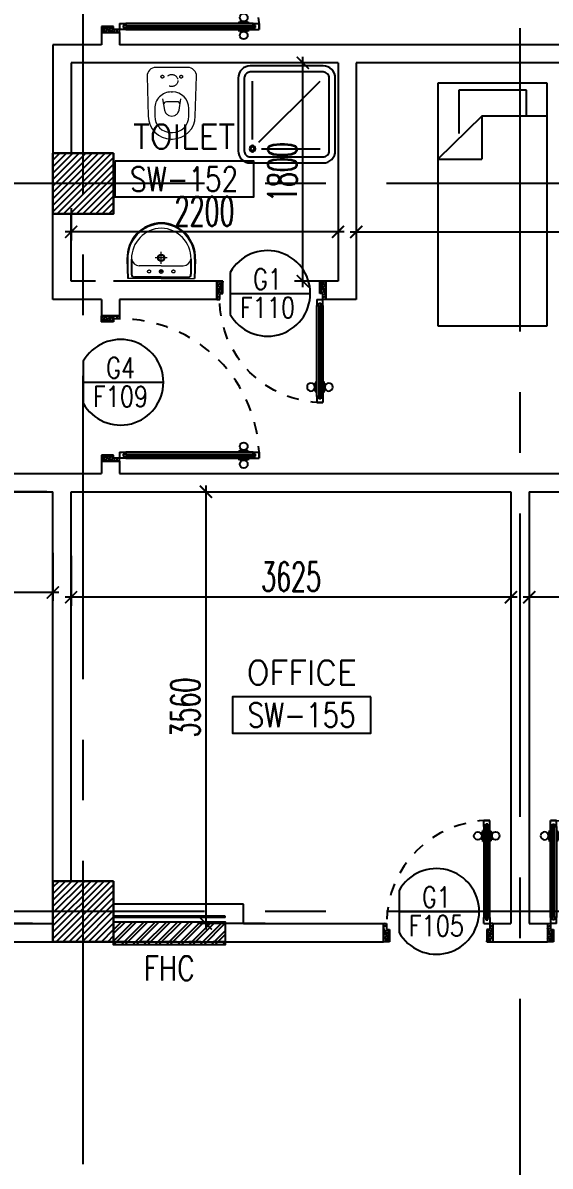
# Model space of a CAD drawing. Extents: x 276011.4 to 276105.3, y 57291.9 to 57371.4.
# Drawn here: x 276087.12 to 276091.46, y 57327.88 to 57337.31 of the extents above; entities that cross this region are included whole.
import ezdxf
from ezdxf.enums import TextEntityAlignment as Align

# ---------------------------------------------------------------- set-up
doc = ezdxf.new("R2010")
doc.units = 0
doc.header["$MEASUREMENT"] = 0
doc.header["$PDMODE"] = 34
for name, pattern in [('CENTERX2', [4, 2.5, -0.5, 0.5, -0.5]), ('DASHED', [0.75, 0.5, -0.25]), ('HIDDEN', [0.375, 0.25, -0.125]), ('HIDDEN2', [0.1875, 0.125, -0.0625])]:
    doc.linetypes.add(name, pattern=pattern)
doc.layers.get('0').update_dxf_attribs({"linetype": 'CONTINUOUS'})
doc.layers.get('DEFPOINTS').update_dxf_attribs({"linetype": 'CONTINUOUS'})
for name, color, linetype in [('AXES', 11, 'CENTERX2'), ('COL', 5, 'CONTINUOUS'), ('DIM', 4, 'CONTINUOUS'), ('DOOR', 7, 'CONTINUOUS'), ('DOOR-CR', 2, 'CONTINUOUS'), ('DOOR-NO', 3, 'CONTINUOUS'), ('FHC', 2, 'CONTINUOUS'), ('FIX', 3, 'CONTINUOUS'), ('FUR', 4, 'CONTINUOUS'), ('HAT', 8, 'CONTINUOUS'), ('RM-BOX', 4, 'CONTINUOUS'), ('RM-NAME', 2, 'CONTINUOUS'), ('RM-NO', 2, 'CONTINUOUS'), ('WALL', 2, 'CONTINUOUS')]:
    doc.layers.add(name, color=color, linetype=linetype)
doc.styles.add('ROMANS', font='ROMANS.shx', dxfattribs={"width": 0.6})
doc.dimstyles.new('STANDARD in', dxfattribs={"dimtxt": 0.24, "dimasz": 0.1, "dimexe": 0.07, "dimexo": 0.05, "dimgap": 0.05, "dimtad": 1, "dimdec": 0, "dimlfac": 1000, "dimzin": 0, "dimdsep": 46, "dimtxsty": 'ROMANS', "dimblk": 'ARCHTICK', "dimcen": 0.05, "dimdle": 0.05, "dimclrd": 4, "dimclre": 4, "dimclrt": 2, "dimadec": 0, "dimazin": 0, "dimtfac": 1, "dimtdec": 0, "dimtmove": 2, "dimatfit": 3, "dimfxl": 0, "dimtolj": 1, "dimtzin": 0, "dimarcsym": 0})

# ---------------------------------------------------------------- blocks, each defined once
blk = doc.blocks.new('*X67')
at = {"color": 0}
for p, q in [((245928.6, 149514.5), (246403.7, 149989.7)), ((245928.6, 149567.6), (246350.7, 149989.7)), ((245928.6, 149620.6), (246297.7, 149989.7)), ((245928.6, 149673.6), (246244.6, 149989.7)), ((245928.6, 149726.7), (246191.6, 149989.7)), ((245928.6, 149779.7), (246138.6, 149989.7)), ((245928.6, 149832.7), (246085.5, 149989.7)), ((245928.6, 149885.8), (246032.5, 149989.7)), ((245928.6, 149938.8), (245979.5, 149989.7)), ((245956.8, 149489.7), (246428.6, 149961.5)), ((246009.8, 149489.7), (246428.6, 149908.5)), ((246062.8, 149489.7), (246428.6, 149855.4)), ((246115.9, 149489.7), (246428.6, 149802.4)), ((246168.9, 149489.7), (246428.6, 149749.4)), ((246221.9, 149489.7), (246428.6, 149696.3)), ((246275, 149489.7), (246428.6, 149643.3)), ((246328, 149489.7), (246428.6, 149590.3)), ((246381, 149489.7), (246428.6, 149537.2))]:
    blk.add_line(p, q, dxfattribs=at)
blk = doc.blocks.new('COL50')
at = {"layer": 'COL'}
blk.add_lwpolyline([(-250, 250), (-250, -250), (250, -250), (250, 250)], close=True, dxfattribs=at)
blk = doc.blocks.new('RM1')
at = {"layer": 'RM-BOX'}
blk.add_lwpolyline([(569.9, -200), (-569.9, -200), (-569.9, -500), (569.9, -500)], close=True, dxfattribs=at)
at = {"layer": 'RM-NAME', "style": 'ROMANS'}
for tag, p in [('ROOMNAME1', (0, 323.8)), ('ROOMNAME2', (0, 0))]:
    blk.add_attdef(tag, text='', height=200, dxfattribs=at).set_placement(p, align=Align.MIDDLE)
at = {"layer": 'RM-NO', "style": 'ROMANS', "width": 0.8}
blk.add_attdef('ROOMNO', text='', height=200, dxfattribs=at).set_placement((0, -350), align=Align.MIDDLE)
blk = doc.blocks.new('DD1')
at = {"layer": 'DOOR-CR'}
blk.add_line((-307.6, 0), (352.8, 0), dxfattribs=at)
blk.add_lwpolyline([(-307.6, -172.9, 3.820224), (-307.6, 172.9)], format="xyb", close=True, dxfattribs=at)
at = {"layer": 'DOOR-NO', "color": 255, "style": 'ROMANS', "width": 0.8}
for tag, p in [('G', (0, 183.5)), ('000', (0, -141.4))]:
    blk.add_attdef(tag, text='', height=204, dxfattribs=at).set_placement(p, align=Align.MIDDLE)
blk = doc.blocks.new('*X65')
at = {"color": 0}
for p, q in [((245928.6, 155507.3), (246411, 155989.7)), ((245928.6, 155560.3), (246358, 155989.7)), ((245928.6, 155613.3), (246304.9, 155989.7)), ((245928.6, 155666.4), (246251.9, 155989.7)), ((245928.6, 155719.4), (246198.9, 155989.7)), ((245928.6, 155772.4), (246145.8, 155989.7)), ((245928.6, 155825.5), (246092.8, 155989.7)), ((245928.6, 155878.5), (246039.8, 155989.7)), ((245928.6, 155931.5), (245986.7, 155989.7)), ((245964, 155489.7), (246428.6, 155954.2)), ((246017.1, 155489.7), (246428.6, 155901.2)), ((246070.1, 155489.7), (246428.6, 155848.2)), ((246123.1, 155489.7), (246428.6, 155795.1)), ((246176.2, 155489.7), (246428.6, 155742.1)), ((246229.2, 155489.7), (246428.6, 155689.1)), ((246282.2, 155489.7), (246428.6, 155636)), ((246335.3, 155489.7), (246428.6, 155583)), ((246388.3, 155489.7), (246428.6, 155530))]:
    blk.add_line(p, q, dxfattribs=at)
blk = doc.blocks.new('DOOR100')
at = {"layer": 'DOOR', "color": 0, "linetype": 'ByBlock'}
for p, q in [((-25, 1300), (-75, 1300)), ((-75, 1300), (-25, 1300)), ((-75, 1250), (-75, 1300)), ((-58, 1250), (-75, 1250)), ((-42, 1270), (-58, 1270)), ((-58, 1250), (-58, 1270)), ((-42, 1250), (-42, 1270)), ((-25, 1250), (-42, 1250)), ((-25, 1250), (-25, 1300)), ((-82.2, 1205), (-91.2, 1205)), ((-91.2, 1205), (-91.2, 1140.2)), ((-82.2, 1140.2), (-91.2, 1140.2)), ((-75, 1217.6), (-82.2, 1217.6)), ((-82.2, 1127.6), (-82.2, 1217.6)), ((-82.2, 1205), (-82.2, 1140.2)), ((-25, 1217.6), (-17.8, 1217.6)), ((-17.8, 1127.6), (-17.8, 1217.6)), ((-17.8, 1205), (-8.8, 1205)), ((-17.8, 1205), (-17.8, 1140.2)), ((-17.8, 1140.2), (-8.8, 1140.2)), ((-8.8, 1205), (-8.8, 1140.2)), ((-75, 1127.6), (-82.2, 1127.6)), ((-25, 1127.6), (-17.8, 1127.6)), ((-75, 200), (-58, 200)), ((-75, 150), (-75, 200)), ((-58, 200), (-58, 180)), ((-42, 200), (-25, 200)), ((-42, 180), (-42, 200)), ((-25, 200), (-25, 150)), ((-1200, 0), (-1200, 150)), ((-1200, 150), (-1175, 150)), ((-1200, 150), (-1200, 0)), ((-1175, 150), (-1175, 100)), ((-1175, 100), (-1150, 100)), ((-1150, 100), (-1150, 0)), ((-75, 150), (-25, 150)), ((-58, 180), (-42, 180)), ((-50, 100), (-50, 0)), ((-25, 100), (-50, 100)), ((0, 150), (-25, 150)), ((-25, 150), (-25, 100)), ((0, 150), (0, 0)), ((-1150, 0), (-1200, 0)), ((-50, 0), (0, 0))]:
    blk.add_line(p, q, dxfattribs=at)
at = {"layer": 'DOOR', "linetype": 'ByBlock'}
for p, q in [((-75, 1250), (-75, 200)), ((-58, 200), (-58, 1250)), ((-42, 200), (-42, 1250)), ((-25, 200), (-25, 1250)), ((0, 0), (0, 150))]:
    blk.add_line(p, q, dxfattribs=at)
at = {"layer": 'DOOR', "color": 9, "linetype": 'ByBlock'}
for p, q in [((-1150, 0), (-1200, 113.7)), ((-1150, 0), (-1163.4, 100)), ((-50, 0), (0, 113.7)), ((-50, 0), (-36.6, 100)), ((-1150, 0), (-1200, 40.1)), ((-50, 0), (0, 40.1))]:
    blk.add_line(p, q, dxfattribs=at)
at = {"layer": 'DOOR', "color": 0, "linetype": 'ByBlock'}
for centre in [(-123.5, 1172.6), (23.5, 1172.6)]:
    blk.add_circle(centre, 32.4, dxfattribs=at)
at = {"layer": 'DOOR', "linetype": 'HIDDEN', "ltscale": 0.5}
blk.add_arc((-25, 150), 1150, 89.99998, 180.00006, dxfattribs=at)
at = {"layer": 'DOOR', "color": 9, "linetype": 'ByBlock'}
for centre, radius, start, end in [((-1150, 0), 154.4, 103.71423, 108.89471), ((-1150, 0), 134.4, 100.71998, 111.84015), ((-1150, 0), 94.4, 90, 121.98181), ((-50, 0), 94.4, 58.01819, 90), ((-50, 0), 134.4, 68.15985, 79.28002), ((-50, 0), 114.4, 64.08384, 77.37743), ((-50, 0), 154.4, 71.10529, 76.28577), ((-1150, 0), 74.4, 90, 132.22357), ((-1150, 0), 54.4, 90, 156.79262), ((-1150, 0), 34.4, 90, 180), ((-1150, 0), 14.4, 90, 180), ((-50, 0), 74.4, 47.77643, 90), ((-50, 0), 54.4, 23.20738, 90), ((-50, 0), 34.4, 0, 90), ((-50, 0), 14.4, 0, 90)]:
    blk.add_arc(centre, radius, start, end, dxfattribs=at)
blk = doc.blocks.new('DOOR90')
at = {"layer": 'DOOR', "color": 0, "linetype": 'ByBlock'}
for p, q in [((-150, 0), (-150, -25)), ((-150, 0), (0, 0)), ((0, -50), (0, 0)), ((-1000, -25), (-1000, -75)), ((-1000, -75), (-1000, -25)), ((-950, -25), (-1000, -25)), ((-950, -75), (-1000, -75)), ((-970, -42), (-970, -58)), ((-950, -42), (-970, -42)), ((-950, -58), (-970, -58)), ((-950, -25), (-950, -42)), ((-950, -58), (-950, -75)), ((-917.6, -25), (-917.6, -17.8)), ((-827.6, -17.8), (-917.6, -17.8)), ((-917.6, -75), (-917.6, -82.2)), ((-827.6, -82.2), (-917.6, -82.2)), ((-905, -17.8), (-905, -8.8)), ((-905, -8.8), (-840.2, -8.8)), ((-905, -17.8), (-840.2, -17.8)), ((-905, -82.2), (-905, -91.2)), ((-905, -82.2), (-840.2, -82.2)), ((-905, -91.2), (-840.2, -91.2)), ((-840.2, -17.8), (-840.2, -8.8)), ((-840.2, -82.2), (-840.2, -91.2)), ((-827.6, -25), (-827.6, -17.8)), ((-827.6, -75), (-827.6, -82.2)), ((-200, -42), (-200, -25)), ((-200, -25), (-150, -25)), ((-180, -42), (-200, -42)), ((-200, -75), (-200, -58)), ((-200, -58), (-180, -58)), ((-150, -75), (-200, -75)), ((-180, -58), (-180, -42)), ((-150, -75), (-150, -25)), ((-150, -25), (-100, -25)), ((-100, -25), (-100, -50)), ((-100, -50), (0, -50)), ((-150, -900), (-150, -875)), ((-150, -875), (-100, -875)), ((0, -900), (-150, -900)), ((-150, -900), (0, -900)), ((-100, -850), (0, -850)), ((-100, -875), (-100, -850)), ((0, -850), (0, -900))]:
    blk.add_line(p, q, dxfattribs=at)
at = {"layer": 'DOOR', "color": 9, "linetype": 'ByBlock'}
for p, q in [((0, -50), (-113.7, 0)), ((0, -50), (-40.1, 0)), ((0, -50), (-100, -36.6)), ((0, -850), (-113.7, -900)), ((0, -850), (-100, -863.4)), ((0, -850), (-40.1, -900))]:
    blk.add_line(p, q, dxfattribs=at)
at = {"layer": 'DOOR', "linetype": 'ByBlock'}
for p, q in [((-200, -25), (-950, -25)), ((-200, -42), (-950, -42)), ((-200, -58), (-950, -58)), ((-950, -75), (-200, -75))]:
    blk.add_line(p, q, dxfattribs=at)
at = {"layer": 'DOOR', "color": 0, "linetype": 'ByBlock'}
for centre in [(-872.6, 23.5), (-872.6, -123.5)]:
    blk.add_circle(centre, 32.4, dxfattribs=at)
at = {"layer": 'DOOR', "color": 9, "linetype": 'ByBlock'}
for centre, radius, start, end in [((0, -50), 154.4, 161.10529, 166.28577), ((0, -50), 134.4, 158.15985, 169.28002), ((0, -50), 94.4, 148.01819, 180), ((0, -50), 74.4, 137.77643, 180), ((0, -50), 114.4, 154.08384, 167.37743), ((0, -50), 54.4, 113.20738, 180), ((0, -50), 34.4, 90, 180), ((0, -50), 14.4, 90, 180), ((0, -850), 154.4, 193.71423, 198.89471), ((0, -850), 134.4, 190.71998, 201.84015), ((0, -850), 94.4, 180, 211.98181), ((0, -850), 74.4, 180, 222.22357), ((0, -850), 54.4, 180, 246.79262), ((0, -850), 34.4, 180, 270), ((0, -850), 14.4, 180, 270)]:
    blk.add_arc(centre, radius, start, end, dxfattribs=at)
at = {"layer": 'DOOR', "linetype": 'HIDDEN', "ltscale": 0.5}
blk.add_arc((-150, -25), 850, 180, 270, dxfattribs=at)
blk = doc.blocks.new('_ARCHTICK')
at = {"color": 0, "linetype": 'ByBlock', "const_width": 0.15}
blk.add_lwpolyline([(-0.5, -0.5), (0.5, 0.5)], dxfattribs=at)
blk = doc.blocks.new('*D419')
at = {"layer": 'DEFPOINTS', "color": 0, "linetype": 'ByBlock', "ltscale": 0.3}
for p in [(276094.5655, 57336.891), (276089.8655, 57335.8909), (276089.8655, 57335.5838)]:
    blk.add_point(p, dxfattribs=at)
at = {"layer": 'DIM', "color": 4, "linetype": 'ByBlock', "lineweight": -2, "ltscale": 0.3}
for p, q in [((276094.5655, 57336.841), (276094.5655, 57335.5138)), ((276089.8655, 57335.8409), (276089.8655, 57335.5138)), ((276094.6155, 57335.5838), (276089.8155, 57335.5838))]:
    blk.add_line(p, q, dxfattribs=at)
at = {"layer": 'DIM', "color": 4, "linetype": 'ByBlock', "lineweight": -2, "ltscale": 0.3, "xscale": 0.1, "yscale": 0.1, "zscale": 0.1, "rotation": 180}
blk.add_blockref('_ARCHTICK', (276089.8655, 57335.5838), dxfattribs=at)
at = {"layer": 'DIM', "color": 4, "linetype": 'ByBlock', "lineweight": -2, "ltscale": 0.3, "xscale": 0.1, "yscale": 0.1, "zscale": 0.1}
blk.add_blockref('_ARCHTICK', (276094.5655, 57335.5838), dxfattribs=at)
at = {"layer": 'DIM', "color": 2, "linetype": 'ByBlock', "ltscale": 0.3, "insert": (276092.2155, 57335.7538), "char_height": 0.24, "attachment_point": 5, "style": 'ROMANS'}
blk.add_mtext('\\A1;4700', dxfattribs=at)
blk = doc.blocks.new('*D418')
at = {"layer": 'DEFPOINTS', "color": 0, "linetype": 'ByBlock', "ltscale": 0.3}
for p in [(276089.7155, 57335.897), (276087.5155, 57335.8303), (276087.5155, 57335.5848)]:
    blk.add_point(p, dxfattribs=at)
at = {"layer": 'DIM', "color": 4, "linetype": 'ByBlock', "lineweight": -2, "ltscale": 0.3}
for p, q in [((276087.5155, 57335.7803), (276087.5155, 57335.5148)), ((276089.7155, 57335.847), (276089.7155, 57335.5148)), ((276089.7655, 57335.5848), (276087.4655, 57335.5848))]:
    blk.add_line(p, q, dxfattribs=at)
at = {"layer": 'DIM', "color": 4, "linetype": 'ByBlock', "lineweight": -2, "ltscale": 0.3, "xscale": 0.1, "yscale": 0.1, "zscale": 0.1, "rotation": 180}
blk.add_blockref('_ARCHTICK', (276087.5155, 57335.5848), dxfattribs=at)
at = {"layer": 'DIM', "color": 4, "linetype": 'ByBlock', "lineweight": -2, "ltscale": 0.3, "xscale": 0.1, "yscale": 0.1, "zscale": 0.1}
blk.add_blockref('_ARCHTICK', (276089.7155, 57335.5848), dxfattribs=at)
at = {"layer": 'DIM', "color": 2, "linetype": 'ByBlock', "ltscale": 0.3, "insert": (276088.6155, 57335.7548), "char_height": 0.24, "attachment_point": 5, "style": 'ROMANS'}
blk.add_mtext('\\A1;2200', dxfattribs=at)
blk = doc.blocks.new('*D417')
at = {"layer": 'DEFPOINTS', "color": 0, "linetype": 'ByBlock', "ltscale": 0.3}
for p in [(276089.4256, 57336.9779), (276089.7155, 57336.9779), (276089.7155, 57335.1779)]:
    blk.add_point(p, dxfattribs=at)
at = {"layer": 'DIM', "color": 4, "linetype": 'ByBlock', "lineweight": -2, "ltscale": 0.3}
for p, q in [((276089.4256, 57335.1279), (276089.4256, 57337.0279)), ((276089.6655, 57336.9779), (276089.3556, 57336.9779)), ((276089.6655, 57335.1779), (276089.3556, 57335.1779))]:
    blk.add_line(p, q, dxfattribs=at)
at = {"layer": 'DIM', "color": 4, "linetype": 'ByBlock', "lineweight": -2, "ltscale": 0.3, "xscale": 0.1, "yscale": 0.1, "zscale": 0.1}
for p, rotation in [((276089.4256, 57336.9779), 90), ((276089.4256, 57335.1779), 270)]:
    blk.add_blockref('_ARCHTICK', p, dxfattribs=dict(at, rotation=rotation))
at = {"layer": 'DIM', "color": 2, "linetype": 'ByBlock', "ltscale": 0.3, "insert": (276089.2556, 57336.0779), "char_height": 0.24, "attachment_point": 5, "rotation": 90, "style": 'ROMANS'}
blk.add_mtext('\\A1;1800', dxfattribs=at)
blk = doc.blocks.new('*D415')
at = {"layer": 'DEFPOINTS', "color": 0, "linetype": 'ByBlock', "ltscale": 0.3}
for p in [(276094.5655, 57332.9576), (276091.2905, 57332.9185), (276091.2905, 57332.5731)]:
    blk.add_point(p, dxfattribs=at)
at = {"layer": 'DIM', "color": 4, "linetype": 'ByBlock', "lineweight": -2, "ltscale": 0.3}
for p, q in [((276091.2905, 57332.8685), (276091.2905, 57332.5031)), ((276094.5655, 57332.9076), (276094.5655, 57332.5031)), ((276094.6155, 57332.5731), (276091.2405, 57332.5731))]:
    blk.add_line(p, q, dxfattribs=at)
at = {"layer": 'DIM', "color": 4, "linetype": 'ByBlock', "lineweight": -2, "ltscale": 0.3, "xscale": 0.1, "yscale": 0.1, "zscale": 0.1, "rotation": 180}
blk.add_blockref('_ARCHTICK', (276091.2905, 57332.5731), dxfattribs=at)
at = {"layer": 'DIM', "color": 4, "linetype": 'ByBlock', "lineweight": -2, "ltscale": 0.3, "xscale": 0.1, "yscale": 0.1, "zscale": 0.1}
blk.add_blockref('_ARCHTICK', (276094.5655, 57332.5731), dxfattribs=at)
at = {"layer": 'DIM', "color": 2, "linetype": 'ByBlock', "ltscale": 0.3, "insert": (276092.928, 57332.7431), "char_height": 0.24, "attachment_point": 5, "style": 'ROMANS'}
blk.add_mtext('\\A1;3275', dxfattribs=at)
blk = doc.blocks.new('*D414')
at = {"layer": 'DEFPOINTS', "color": 0, "linetype": 'ByBlock', "ltscale": 0.3}
for p in [(276087.5155, 57332.9644), (276091.1405, 57332.9182), (276087.5155, 57332.5727)]:
    blk.add_point(p, dxfattribs=at)
at = {"layer": 'DIM', "color": 4, "linetype": 'ByBlock', "lineweight": -2, "ltscale": 0.3}
for p, q in [((276087.5155, 57332.9144), (276087.5155, 57332.5027)), ((276091.1405, 57332.8682), (276091.1405, 57332.5027)), ((276091.1905, 57332.5727), (276087.4655, 57332.5727))]:
    blk.add_line(p, q, dxfattribs=at)
at = {"layer": 'DIM', "color": 4, "linetype": 'ByBlock', "lineweight": -2, "ltscale": 0.3, "xscale": 0.1, "yscale": 0.1, "zscale": 0.1, "rotation": 180}
blk.add_blockref('_ARCHTICK', (276087.5155, 57332.5727), dxfattribs=at)
at = {"layer": 'DIM', "color": 4, "linetype": 'ByBlock', "lineweight": -2, "ltscale": 0.3, "xscale": 0.1, "yscale": 0.1, "zscale": 0.1}
blk.add_blockref('_ARCHTICK', (276091.1405, 57332.5727), dxfattribs=at)
at = {"layer": 'DIM', "color": 2, "linetype": 'ByBlock', "ltscale": 0.3, "insert": (276089.328, 57332.7427), "char_height": 0.24, "attachment_point": 5, "style": 'ROMANS'}
blk.add_mtext('\\A1;3625', dxfattribs=at)
blk = doc.blocks.new('*D413')
at = {"layer": 'DEFPOINTS', "color": 0, "linetype": 'ByBlock', "ltscale": 0.3}
for p in [(276088.1487, 57333.4429), (276088.6263, 57329.8829), (276089.1636, 57329.8829)]:
    blk.add_point(p, dxfattribs=at)
at = {"layer": 'DIM', "color": 4, "linetype": 'ByBlock', "lineweight": -2, "ltscale": 0.3}
for p, q in [((276088.1987, 57333.4429), (276088.6963, 57333.4429)), ((276088.6263, 57333.4929), (276088.6263, 57329.8329)), ((276089.1136, 57329.8829), (276088.5563, 57329.8829))]:
    blk.add_line(p, q, dxfattribs=at)
at = {"layer": 'DIM', "color": 4, "linetype": 'ByBlock', "lineweight": -2, "ltscale": 0.3, "xscale": 0.1, "yscale": 0.1, "zscale": 0.1}
for p, rotation in [((276088.6263, 57333.4429), 90), ((276088.6263, 57329.8829), 270)]:
    blk.add_blockref('_ARCHTICK', p, dxfattribs=dict(at, rotation=rotation))
at = {"layer": 'DIM', "color": 2, "linetype": 'ByBlock', "ltscale": 0.3, "insert": (276088.4563, 57331.6629), "char_height": 0.24, "attachment_point": 5, "rotation": 90, "style": 'ROMANS'}
blk.add_mtext('\\A1;3560', dxfattribs=at)
blk = doc.blocks.new('*D412')
at = {"layer": 'DEFPOINTS', "color": 0, "linetype": 'ByBlock', "ltscale": 0.3}
for p in [(276084.0646, 57332.988), (276087.3655, 57332.988), (276084.0646, 57332.6125)]:
    blk.add_point(p, dxfattribs=at)
at = {"layer": 'DIM', "color": 4, "linetype": 'ByBlock', "lineweight": -2, "ltscale": 0.3}
for p, q in [((276084.0646, 57332.938), (276084.0646, 57332.5425)), ((276087.3655, 57332.938), (276087.3655, 57332.5425)), ((276087.4155, 57332.6125), (276084.0146, 57332.6125))]:
    blk.add_line(p, q, dxfattribs=at)
at = {"layer": 'DIM', "color": 4, "linetype": 'ByBlock', "lineweight": -2, "ltscale": 0.3, "xscale": 0.1, "yscale": 0.1, "zscale": 0.1, "rotation": 180}
blk.add_blockref('_ARCHTICK', (276084.0646, 57332.6125), dxfattribs=at)
at = {"layer": 'DIM', "color": 4, "linetype": 'ByBlock', "lineweight": -2, "ltscale": 0.3, "xscale": 0.1, "yscale": 0.1, "zscale": 0.1}
blk.add_blockref('_ARCHTICK', (276087.3655, 57332.6125), dxfattribs=at)
at = {"layer": 'DIM', "color": 2, "linetype": 'ByBlock', "ltscale": 0.3, "insert": (276085.715, 57332.7825), "char_height": 0.24, "attachment_point": 5, "style": 'ROMANS'}
blk.add_mtext('\\A1;3301', dxfattribs=at)
blk = doc.blocks.new('*D411')
at = {"layer": 'DEFPOINTS', "color": 0, "linetype": 'ByBlock', "ltscale": 0.3}
for p in [(276087.3655, 57333.4429), (276086.9596, 57329.8829), (276087.2466, 57329.8829)]:
    blk.add_point(p, dxfattribs=at)
at = {"layer": 'DIM', "color": 4, "linetype": 'ByBlock', "lineweight": -2, "ltscale": 0.3}
for p, q in [((276087.3155, 57333.4429), (276086.8896, 57333.4429)), ((276086.9596, 57333.4929), (276086.9596, 57329.8329)), ((276087.1966, 57329.8829), (276086.8896, 57329.8829))]:
    blk.add_line(p, q, dxfattribs=at)
at = {"layer": 'DIM', "color": 4, "linetype": 'ByBlock', "lineweight": -2, "ltscale": 0.3, "xscale": 0.1, "yscale": 0.1, "zscale": 0.1}
for p, rotation in [((276086.9596, 57333.4429), 90), ((276086.9596, 57329.8829), 270)]:
    blk.add_blockref('_ARCHTICK', p, dxfattribs=dict(at, rotation=rotation))
at = {"layer": 'DIM', "color": 2, "linetype": 'ByBlock', "ltscale": 0.3, "insert": (276086.7896, 57331.6629), "char_height": 0.24, "attachment_point": 5, "rotation": 90, "style": 'ROMANS'}
blk.add_mtext('\\A1;3560', dxfattribs=at)
blk = doc.blocks.new('LAV1')
at = {"layer": 'FIX', "linetype": 'ByBlock', "ltscale": 0.3}
for p, q in [((-280, 210), (-275, 50)), ((-245, 210), (-245, 85)), ((245, 210), (245, 85)), ((280, 210), (275, 50)), ((0, 60), (-220.2, 60)), ((0, 60), (220.2, 60))]:
    blk.add_line(p, q, dxfattribs=at)
at = {"layer": 'FIX', "linetype": 'Continuous', "lineweight": 20}
for p, q in [((-275, 210), (-275, 50)), ((275, 210), (275, 50)), ((0, 155), (-181.4, 155)), ((0, 155), (181.4, 155)), ((0, 50), (-275, 50)), ((0, 50), (-252.5, 50)), ((0, 50), (252.5, 50)), ((0, 50), (275, 50))]:
    blk.add_line(p, q, dxfattribs=at)
at = {"layer": 'FIX', "linetype": 'DASHED', "lineweight": 20, "ltscale": 0.05}
for p, q in [((49.5, 220), (-50.5, 220)), ((-0.5, 170), (-0.5, 270)), ((-0.5, 170), (-0.5, 270))]:
    blk.add_line(p, q, dxfattribs=at)
at = {"layer": 'FIX', "lineweight": 20}
for p, q in [((15.6, 107.5), (-15.5, 107.5)), ((0, 92), (0, 123))]:
    blk.add_line(p, q, dxfattribs=at)
for centre, radius in [((-0.5, 220), 29.5), ((-0.5, 220), 22.5), ((0, 107.5), 15.5)]:
    blk.add_circle(centre, radius, dxfattribs=at)
at = {"layer": 'FIX', "linetype": 'HIDDEN', "lineweight": 20, "ltscale": 0.05}
for centre in [(-100, 107.5), (100, 107.5)]:
    blk.add_circle(centre, 12.4, dxfattribs=at)
at = {"layer": 'FIX', "linetype": 'ByBlock', "ltscale": 0.3}
for centre, radius, start, end in [((6.9, 220), 287, 91.37765, 182.00641), ((-6.9, 220), 287, 357.99359, 88.62235), ((-220.1, 84.9), 24.9, 179.70214, 269.94861), ((220.1, 84.9), 24.9, 270.05139, 0.29786)]:
    blk.add_arc(centre, radius, start, end, dxfattribs=at)
at = {"layer": 'FIX', "linetype": 'Continuous', "lineweight": 20}
for centre, radius, start, end in [((8.4, 216.7), 283.4, 91.6988, 181.35097), ((-8.4, 216.7), 283.4, 358.64903, 88.3012), ((7.6, 212.5), 252.7, 91.73281, 180.48842), ((-7.6, 212.5), 252.7, 359.51158, 88.26719), ((-179.2, 221.8), 66.9, 190.20056, 268.07863), ((179.2, 221.8), 66.9, 271.92137, 349.79944)]:
    blk.add_arc(centre, radius, start, end, dxfattribs=at)
blk = doc.blocks.new('WC1')
at = {"layer": 'FIX', "lineweight": 20}
for p, q in [((-210, 203.8), (-538, 193.8)), ((-475, 140.8), (-538, 140.8)), ((-727, 4.8), (-727, -4.8)), ((-674, 4.8), (-674, -4.8)), ((-533.7, 24.2), (-539.5, 0)), ((-539.5, 0), (-533.7, -24.2)), ((-394.8, 75.7), (-490.4, 60.1)), ((-339, 4.8), (-339, -4.8)), ((-490.4, -60.1), (-394.8, -75.7)), ((-538, -140.8), (-475, -140.8)), ((-538, -193.8), (-210, -203.8))]:
    blk.add_line(p, q, dxfattribs=at)
at = {"layer": 'FIX', "linetype": 'Continuous', "lineweight": 20}
blk.add_line((-420.1, -47.3), (-420.4, 44.6), dxfattribs=at)
at = {"layer": 'FIX', "lineweight": 20}
blk.add_lwpolyline([(-213.2, -203.8), (-210, -203.8, 0.414214), (-137, -130.8), (-137, 0), (-137, 130.8, 0.414214), (-210, 203.8)], format="xyb", dxfattribs=at)
at = {"layer": 'FIX', "linetype": 'HIDDEN2', "lineweight": 20, "ltscale": 0.3}
blk.add_circle((-245, 0), 49.8, dxfattribs=at)
at = {"layer": 'FIX', "linetype": 'HIDDEN', "lineweight": 20, "ltscale": 0.05}
for centre in [(-213.2, 77.5), (-213.2, -77.5)]:
    blk.add_circle(centre, 11.6, dxfattribs=at)
at = {"layer": 'FIX', "lineweight": 20}
for centre, radius, start, end in [((-538, 4.8), 189, 90, 180), ((-538, 4.8), 136, 90, 180), ((-475, 4.8), 136, 360, 90), ((-473, -6.9), 68.2, 128.92417, 152.84682), ((-464.4, -17.6), 82, 108.49595, 128.92417), ((-538, -4.8), 189, 180, 270), ((-538, -4.8), 136, 180, 270), ((-473, 6.9), 68.2, 207.15318, 231.07583), ((-464.4, 17.6), 82, 231.07583, 251.50405), ((-475, -4.8), 136, 270, 0)]:
    blk.add_arc(centre, radius, start, end, dxfattribs=at)
at = {"layer": 'FIX', "linetype": 'Continuous', "lineweight": 20}
for centre, start, end in [((-442.7, 45.5), 357.66621, 91.61215), ((-442.4, -45.6), 268.38785, 2.33379)]:
    blk.add_arc(centre, 22.3, start, end, dxfattribs=at)
blk = doc.blocks.new('SHR1')
at = {"layer": 'FIX'}
for p, q in [((-195.7, 195.7), (-700, 700)), ((-142.7, 217.7), (-142.7, 700)), ((-217.7, 142.7), (-700, 142.7))]:
    blk.add_line(p, q, dxfattribs=at)
for points in [[(-825, 125), (-825, 725, -0.414214), (-725, 825), (-125, 825, -0.414214), (-25, 725), (-25, 125, -0.414214), (-125, 25), (-725, 25, -0.414214)], [(-775, 125), (-775, 725, -0.414214), (-725, 775), (-125, 775, -0.414214), (-75, 725), (-75, 125, -0.414214), (-125, 75), (-725, 75, -0.414214)]]:
    blk.add_lwpolyline(points, format="xyb", close=True, dxfattribs=at)
for radius in [25, 15]:
    blk.add_circle((-142.7, 142.7), radius, dxfattribs=at)

msp = doc.modelspace()

# ---------------------------------------------------------------- hatches: boundary and pattern name
at = {"layer": 'FHC', "linetype": 'ByBlock', "ltscale": 0.3}
h = msp.add_hatch(dxfattribs=at)
h.set_pattern_fill('ANSI32', color=11, scale=0.175, style=0)
h.set_pattern_definition([(45, (275855.669317, 57298.65692), (-0.046403883, 0.046403883), []), (45, (275855.70025, 57298.65692), (-0.046403883, 0.046403883), [])])
h.paths.add_polyline_path([(276088.7855, 57329.7079), (276088.7855, 57329.8979), (276087.8655, 57329.8979), (276087.8655, 57329.7079)])
h.paths.add_polyline_path([(276087.6529, 57329.2868), (276087.6529, 57329.7076), (276087.9154, 57329.7076), (276087.9154, 57329.2868)], flags=9)

# ---------------------------------------------------------------- linework, layer by layer
at = {"layer": 'AXES'}
for p, q in [((276087.6155, 57291.8986), (276087.6155, 57370.7113)), ((276091.2155, 57298.7629), (276091.2155, 57357.5329)), ((276104.6155, 57335.9829), (276036.5755, 57335.9829)), ((276104.6155, 57335.9829), (276052.5255, 57335.9829)), ((276104.6155, 57329.9829), (276052.5255, 57329.9829))]:
    msp.add_line(p, q, dxfattribs=at)
at = {"layer": 'FHC', "color": 250, "linetype": 'HIDDEN', "ltscale": 0.25}
msp.add_line((276088.7855, 57329.7329), (276087.8655, 57329.7329), dxfattribs=at)
at = {"layer": 'FHC', "linetype": 'ByBlock', "ltscale": 0.3}
msp.add_lwpolyline([(276087.8655, 57329.8979), (276088.7855, 57329.8979), (276088.7855, 57329.7079), (276087.8655, 57329.7079)], close=True, dxfattribs=at)
at = {"layer": 'FUR'}
for p, q in [((276090.5386, 57336.8097), (276090.5386, 57334.8097)), ((276091.4386, 57336.8097), (276090.5386, 57336.8097)), ((276090.7108, 57336.7543), (276090.7108, 57336.3946)), ((276091.2687, 57336.7543), (276090.7108, 57336.7543)), ((276091.2687, 57336.5381), (276091.2687, 57336.7543)), ((276091.4386, 57334.8097), (276091.4386, 57336.8097)), ((276090.8998, 57336.5381), (276090.5386, 57336.1847)), ((276090.8998, 57336.5381), (276090.8998, 57336.1847)), ((276091.4386, 57336.5381), (276090.8998, 57336.5381)), ((276090.5386, 57336.1847), (276090.8998, 57336.1847)), ((276090.5386, 57334.8097), (276091.4386, 57334.8097))]:
    msp.add_line(p, q, dxfattribs=at)
at = {"layer": 'WALL', "linetype": 'ByBlock'}
for p, q in [((276087.7655, 57337.2284), (276087.7655, 57337.1279)), ((276087.7655, 57337.2284), (276087.9155, 57337.2284)), ((276087.9155, 57337.2284), (276087.9155, 57337.1279)), ((276087.3655, 57337.1279), (276087.3655, 57336.2329)), ((276087.5155, 57336.9779), (276087.5155, 57336.2329)), ((276089.7155, 57336.9779), (276089.7155, 57335.1779)), ((276089.8655, 57336.9779), (276089.8655, 57335.0279)), ((276088.7155, 57335.1779), (276088.7155, 57335.0279)), ((276089.6155, 57335.1779), (276089.6155, 57335.0279)), ((276087.7655, 57335.0279), (276087.7655, 57334.8934)), ((276087.9155, 57335.0279), (276087.9155, 57334.8934)), ((276087.7655, 57334.8934), (276087.9155, 57334.8934)), ((276087.7655, 57333.6934), (276087.7655, 57333.5929)), ((276087.7655, 57333.6934), (276087.9155, 57333.6934)), ((276087.9155, 57333.6934), (276087.9155, 57333.5929))]:
    msp.add_line(p, q, dxfattribs=at)
at = {"layer": 'WALL'}
for p, q in [((276087.7655, 57337.1279), (276087.3655, 57337.1279)), ((276094.5655, 57337.1279), (276087.9155, 57337.1279)), ((276089.7155, 57336.9779), (276087.5155, 57336.9779)), ((276094.5655, 57336.9779), (276089.8655, 57336.9779)), ((276087.3655, 57335.0279), (276087.3655, 57335.7329)), ((276087.5155, 57335.1779), (276087.5155, 57335.7329)), ((276087.7155, 57335.1779), (276087.5155, 57335.1779)), ((276088.7155, 57335.1779), (276087.8655, 57335.1779)), ((276089.7155, 57335.1779), (276089.6155, 57335.1779)), ((276087.7655, 57335.0279), (276087.3655, 57335.0279)), ((276088.7155, 57335.0279), (276087.9155, 57335.0279)), ((276089.8655, 57335.0279), (276089.6155, 57335.0279)), ((276085.4646, 57333.5929), (276087.7655, 57333.5929)), ((276087.9155, 57333.5929), (276094.5655, 57333.5929)), ((276085.4646, 57333.4429), (276087.3655, 57333.4429)), ((276087.3655, 57330.2329), (276087.3655, 57333.4429)), ((276087.5155, 57330.2329), (276087.5155, 57333.4429)), ((276087.5155, 57333.4429), (276091.1405, 57333.4429)), ((276091.1405, 57333.4429), (276091.1405, 57329.8829)), ((276091.2905, 57333.4429), (276094.5655, 57333.4429)), ((276091.2905, 57333.4429), (276091.2905, 57329.8829)), ((276088.9355, 57330.0429), (276087.8655, 57330.0429)), ((276088.9355, 57329.8829), (276088.9355, 57330.0429)), ((276088.7855, 57329.9429), (276087.8655, 57329.9429)), ((276087.8655, 57329.9329), (276087.8655, 57329.9429)), ((276088.7855, 57329.9329), (276088.7855, 57329.9429)), ((276084.0646, 57329.8829), (276087.3655, 57329.8829)), ((276088.7855, 57329.9329), (276087.8655, 57329.9329)), ((276087.8655, 57329.8979), (276088.7855, 57329.8979)), ((276087.8655, 57329.7319), (276087.8655, 57329.8969)), ((276088.7855, 57329.8979), (276088.7855, 57329.7306)), ((276088.9355, 57329.8829), (276090.0905, 57329.8829)), ((276090.0905, 57329.8829), (276090.0905, 57329.7329)), ((276090.9905, 57329.8829), (276091.1405, 57329.8829)), ((276090.9905, 57329.8829), (276090.9905, 57329.7329)), ((276091.2905, 57329.8829), (276091.4405, 57329.8829)), ((276091.4405, 57329.8829), (276091.4405, 57329.7329)), ((276080.6655, 57329.7329), (276087.3655, 57329.7329)), ((276087.8655, 57329.7329), (276090.0905, 57329.7329)), ((276090.9905, 57329.7329), (276091.4405, 57329.7329))]:
    msp.add_line(p, q, dxfattribs=at)
at = {"layer": 'WALL', "linetype": 'ByBlock', "ltscale": 0.3}
for points in [[(276087.8655, 57336.2329), (276087.3655, 57336.2329), (276087.3655, 57335.7329), (276087.8655, 57335.7329)], [(276087.8655, 57330.2329), (276087.3655, 57330.2329), (276087.3655, 57329.7329), (276087.8655, 57329.7329)]]:
    msp.add_lwpolyline(points, close=True, dxfattribs=at)

# ---------------------------------------------------------------- block references
at = {"layer": 'COL', "xscale": -0.001, "yscale": 0.001, "zscale": 0.001}
for p in [(276087.6155, 57335.9829), (276087.6155, 57329.9829)]:
    msp.add_blockref('COL50', p, dxfattribs=at)
at = {"layer": 'DOOR', "color": 0, "linetype": 'ByBlock', "yscale": 0.001, "zscale": 0.001}
for name, p, xscale, rotation in [('DOOR100', (276087.7655, 57337.2284), 0.001, 270), ('DOOR90', (276089.6155, 57335.1779), -0.001, 270), ('DOOR100', (276087.7655, 57333.6934), 0.001, 270), ('DOOR90', (276090.9905, 57329.7329), 0.001, 270), ('DOOR90', (276091.4405, 57329.7329), -0.001, 90)]:
    msp.add_blockref(name, p, dxfattribs=dict(at, xscale=xscale, rotation=rotation))
at = {"layer": 'DOOR-NO'}
ref = msp.add_blockref('DD1', (276089.1338, 57335.0779), dxfattribs=dict(at, xscale=0.001, yscale=0.001, zscale=0.001))
ref.add_attrib('G', 'G1', dxfattribs={"height": 0.17, "style": 'ROMANS', "width": 0.8}).set_placement((276089.1338, 57335.1959), align=Align.MIDDLE)
ref.add_attrib('000', 'F110', dxfattribs={"height": 0.17, "style": 'ROMANS', "width": 0.8}).set_placement((276089.1338, 57334.9601), align=Align.MIDDLE)
ref = msp.add_blockref('DD1', (276087.9231, 57334.3449), dxfattribs=dict(at, xscale=0.001, yscale=0.001, zscale=0.001))
ref.add_attrib('G', 'G4', dxfattribs={"height": 0.17, "style": 'ROMANS', "width": 0.8}).set_placement((276087.9231, 57334.4629), align=Align.MIDDLE)
ref.add_attrib('000', 'F109', dxfattribs={"height": 0.17, "style": 'ROMANS', "width": 0.8}).set_placement((276087.9231, 57334.2271), align=Align.MIDDLE)
ref = msp.add_blockref('DD1', (276090.5258, 57329.9829), dxfattribs=dict(at, xscale=0.001, yscale=0.001, zscale=0.001))
ref.add_attrib('G', 'G1', dxfattribs={"height": 0.17, "style": 'ROMANS', "width": 0.8}).set_placement((276090.5258, 57330.1009), align=Align.MIDDLE)
ref.add_attrib('000', 'F105', dxfattribs={"height": 0.17, "style": 'ROMANS', "width": 0.8}).set_placement((276090.5258, 57329.8651), align=Align.MIDDLE)
at = {"layer": 'FIX', "xscale": 0.001, "yscale": 0.001, "zscale": 0.001, "rotation": 90}
msp.add_blockref('WC1', (276088.3452, 57337.0774), dxfattribs=at)
at = {"layer": 'FIX', "yscale": 0.001, "zscale": 0.001}
for name, p, xscale in [('SHR1', (276088.8675, 57336.1279), -0.001), ('LAV1', (276088.2585, 57335.1509), 0.001)]:
    msp.add_blockref(name, p, dxfattribs=dict(at, xscale=xscale))
at = {"layer": 'HAT', "xscale": 0.001, "yscale": 0.001, "zscale": 0.001}
for name in ['*X65', '*X67']:
    msp.add_blockref(name, (275841.4369, 57180.2432), dxfattribs=at)
at = {"layer": 'RM-NAME'}
ref = msp.add_blockref('RM1', (276088.4475, 57336.3703), dxfattribs=dict(at, xscale=-0.001, yscale=0.001, zscale=0.001))
ref.add_attrib('ROOMNO', 'SW-152', dxfattribs={"layer": 'RM-NO', "height": 0.2, "style": 'ROMANS', "width": 0.8}).set_placement((276088.4475, 57336.0203), align=Align.MIDDLE)
ref.add_attrib('ROOMNAME2', 'TOILET', dxfattribs={"height": 0.2, "style": 'ROMANS'}).set_placement((276088.4475, 57336.3703), align=Align.MIDDLE)
at = {"layer": 'RM-NAME', "xscale": 0.001, "yscale": 0.001, "zscale": 0.001}
msp.add_blockref('RM1', (276089.4159, 57331.9521), dxfattribs=at).add_auto_attribs({'ROOMNO': 'SW-155', 'ROOMNAME2': 'OFFICE'})

# ---------------------------------------------------------------- texts
at = {"layer": 'FHC', "color": 2, "style": 'ROMANS', "width": 0.8}
msp.add_text('FHC', height=0.2, dxfattribs=at).set_placement((276088.1156, 57329.4139))

# ---------------------------------------------------------------- dimensions: what is measured, and where the dimension line sits
at = {"layer": 'DIM', "linetype": 'ByBlock', "ltscale": 0.3}
for base, p1, p2, picture, middle in [((276089.4256, 57336.9779), (276089.7155, 57335.1779), (276089.7155, 57336.9779), '*D417', (276089.2556, 57336.0779)), ((276086.9596, 57329.8829), (276087.3655, 57333.4429), (276087.2466, 57329.8829), '*D411', (276086.7896, 57331.6629)), ((276088.6263, 57329.8829), (276088.1487, 57333.4429), (276089.1636, 57329.8829), '*D413', (276088.4563, 57331.6629))]:
    dim = msp.add_linear_dim(base=base, p1=p1, p2=p2, angle=90, dimstyle='STANDARD in', dxfattribs=at)
    dim.commit()
    dim.dimension.update_dxf_attribs({"geometry": picture, "text_midpoint": middle})
for base, p1, p2, picture, middle in [((276089.8655, 57335.5838), (276094.5655, 57336.891), (276089.8655, 57335.8909), '*D419', (276092.2155, 57335.7538)), ((276087.5155, 57335.5848), (276089.7155, 57335.897), (276087.5155, 57335.8303), '*D418', (276088.6155, 57335.7548)), ((276084.0646, 57332.6125), (276087.3655, 57332.988), (276084.0646, 57332.988), '*D412', (276085.715, 57332.7825)), ((276087.5155, 57332.5727), (276091.1405, 57332.9182), (276087.5155, 57332.9644), '*D414', (276089.328, 57332.7427)), ((276091.2905, 57332.5731), (276094.5655, 57332.9576), (276091.2905, 57332.9185), '*D415', (276092.928, 57332.7431))]:
    dim = msp.add_linear_dim(base=base, p1=p1, p2=p2, dimstyle='STANDARD in', dxfattribs=at)
    dim.commit()
    dim.dimension.update_dxf_attribs({"geometry": picture, "text_midpoint": middle})

doc.saveas('drawing.dxf')
